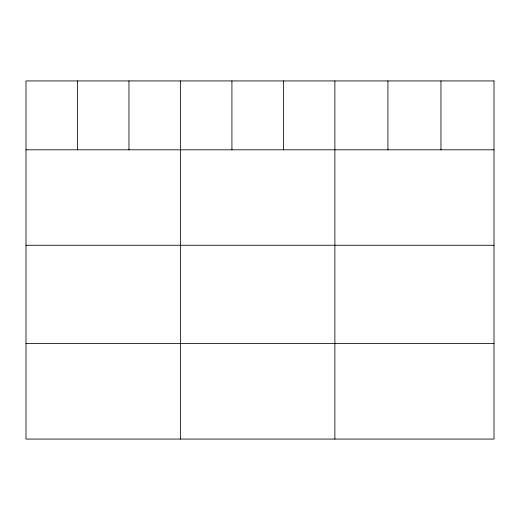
<?xml version="1.0" encoding="UTF-8"?>
<svg xmlns="http://www.w3.org/2000/svg" width="520" height="520" viewBox="0 0 520 520"><rect width="100%" height="100%" fill="white"/><g stroke="black" fill="none" stroke-linecap="round" stroke-linejoin="round"><path stroke-width="0.78" d="M26 149.799L494 149.799M26 245.258L494 245.258M26 343.616L494 343.616M440.96 80.925L440.96 149.799M387.92 80.925L387.92 149.799M334.88 80.925L334.88 439.075M283.4 80.925L283.4 149.799M231.92 80.925L231.92 149.799M180.44 80.925L180.44 439.075M128.96 80.925L128.96 149.799M77.48 80.925L77.48 149.799M494 80.925L26 80.925L26 439.075L494 439.075L494 80.925"/></g></svg>
